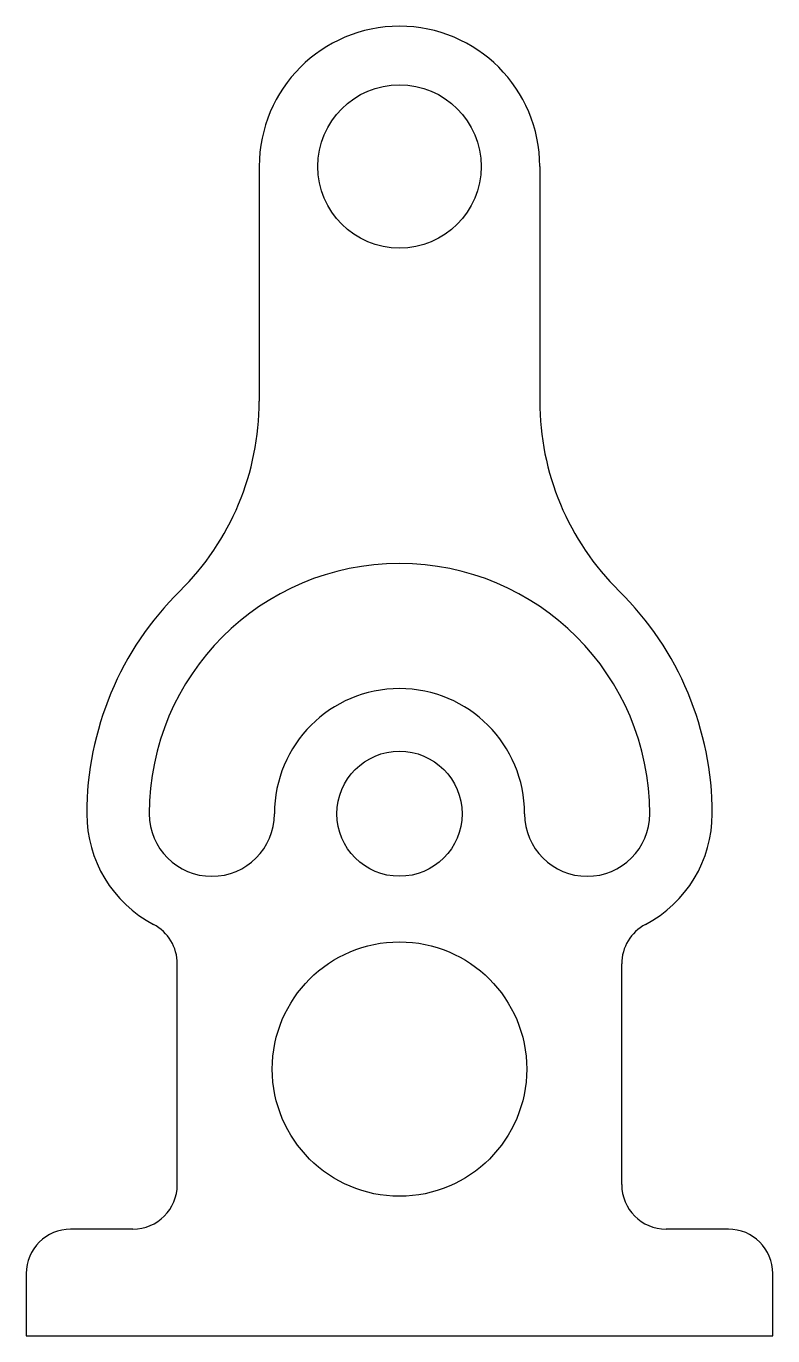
# Model space of a CAD drawing. Header units: millimetres. Extents: x 1001 to 1480, y 192 to 1031.
import ezdxf

# ---------------------------------------------------------------- set-up
doc = ezdxf.new("R2010")
doc.units = ezdxf.units.MM
doc.header["$MEASUREMENT"] = 0

msp = doc.modelspace()

# ---------------------------------------------------------------- linework, layer by layer
for p, q in [((1150.78, 941.13), (1150.78, 790.71)), ((1330.61, 941.13), (1330.61, 790.71)), ((1098.22, 362.59), (1098.22, 430.07)), ((1383.17, 362.59), (1383.17, 430.07)), ((1098.22, 288.5), (1098.22, 362.59)), ((1383.17, 288.5), (1383.17, 362.59)), ((1069.73, 260.01), (1029.84, 260.01)), ((1451.56, 260.01), (1411.66, 260.01)), ((1001.34, 231.51), (1001.34, 191.62)), ((1480.05, 191.62), (1480.05, 231.51)), ((1001.34, 191.62), (1480.05, 191.62))]:
    msp.add_line(p, q)
for centre, radius in [((1240.7, 941.13), 52.36), ((1240.7, 526.25), 40.1), ((1240.7, 362.59), 81.54)]:
    msp.add_circle(centre, radius)
for centre, radius, start, end in [((1240.7, 941.13), 89.92, 0, 180), ((979.81, 790.71), 170.97, 314.60927, 0), ((1501.58, 790.71), 170.97, 180, 225.39073), ((1240.7, 526.25), 160.42, 0, 180), ((1240.7, 526.25), 200.52, 134.60927, 180), ((1240.7, 526.25), 200.52, 0, 45.39073), ((1240.7, 526.25), 80.21, 0, 180), ((1120.39, 526.25), 80.21, 180, 242.22489), ((1120.39, 526.25), 40.1, 180, 0), ((1361.01, 526.25), 40.1, 180, 0), ((1361.01, 526.25), 80.21, 297.77511, 0), ((1069.73, 430.07), 28.49, 0, 62.22489), ((1411.66, 430.07), 28.49, 117.77511, 180), ((1069.73, 288.5), 28.49, 270, 0), ((1411.66, 288.5), 28.49, 180, 270), ((1029.84, 231.51), 28.49, 90, 180), ((1451.56, 231.51), 28.49, 0, 90)]:
    msp.add_arc(centre, radius, start, end)

doc.saveas('drawing.dxf')
